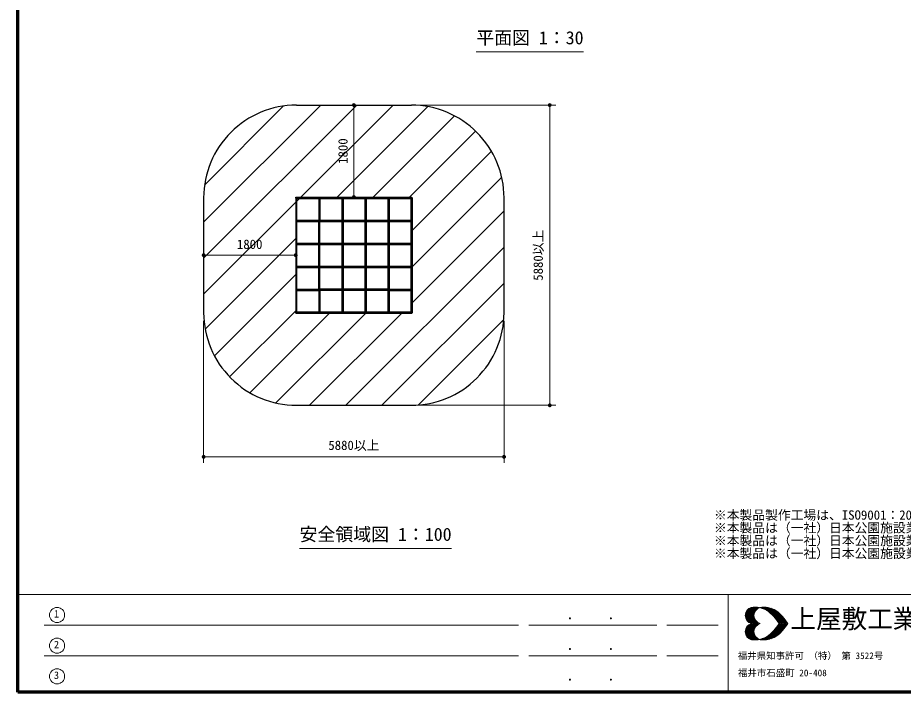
# Model space of a CAD drawing. Units: millimetres on the paper, enlarged 30 times, with parts at other scales. Extents: x 450 to 12150, y 450 to 8460.
# Drawn here: x 450 to 5645, y 450 to 4410 of the extents above; entities that cross this region are included whole.
import ezdxf
from ezdxf.enums import TextEntityAlignment as Align

# ---------------------------------------------------------------- set-up
doc = ezdxf.new("R2010")
doc.units = ezdxf.units.MM
doc.header["$LTSCALE"] = 30
for name, color, linetype, lineweight in [('D-STR-DIM\u3000寸法線、寸法値', 7, 'Continuous', 13), ('D-STR-TXT\u3000文字列', 7, 'Continuous', 13), ('D-STR\u3000構造物外形線', 1, 'Continuous', 25), ('D-TTL', 7, 'Continuous', 70), ('D-TTL-FRAM', 7, 'Continuous', 13), ('D-TTL-TXT', 7, 'Continuous', 13)]:
    doc.layers.add(name, color=color, linetype=linetype, lineweight=lineweight)
doc.styles.add('ＭＳ ゴシック', font='')
doc.styles.get('ＭＳ ゴシック').set_extended_font_data('MS Gothic')

# ---------------------------------------------------------------- blocks, each defined once
blk = doc.blocks.new('filled_dot')
at = {"color": 0, "linetype": 'Continuous', "lineweight": -2, "const_width": 1.25}
blk.add_lwpolyline([(-0.625, 0, 1), (0.625, 0, 1)], format="xyb", close=True, dxfattribs=at)

msp = doc.modelspace()

# ---------------------------------------------------------------- linework, layer by layer
at = {"layer": 'D-STR-DIM\u3000寸法線、寸法値'}
for p, q in [((2316.38, 3897), (2458.13, 3897)), ((2422.13, 3897), (2422.13, 3357)), ((2807.63, 3897), (3607.17, 3897)), ((3571.17, 3897), (3571.17, 2134.5)), ((1540.88, 3121.5), (1540.88, 2979.75)), ((1540.88, 3015.75), (2080.88, 3015.75)), ((1540.88, 2630.25), (1540.88, 1796.12)), ((3303.38, 2630.25), (3303.38, 1796.12)), ((2807.63, 2134.5), (3607.17, 2134.5)), ((1540.88, 1832.12), (3303.38, 1832.12))]:
    msp.add_line(p, q, dxfattribs=at)
at = {"layer": 'D-STR-TXT\u3000文字列'}
for p, q in [((3139.66, 4209.53), (3769.66, 4209.53)), ((2102.9, 1294.77), (2995.4, 1294.77))]:
    msp.add_line(p, q, dxfattribs=at)
at = {"layer": 'D-STR\u3000構造物外形線'}
for p, q in [((1540.88, 2998.25), (2439.63, 3897)), ((1540.88, 3210.38), (2227.5, 3897)), ((2084.63, 3897), (2759.63, 3897)), ((2111.77, 3357), (2651.77, 3897)), ((1546.03, 3427.66), (2010.22, 3891.85)), ((1546.03, 3427.66), (2010.22, 3891.85)), ((2323.9, 3357), (2855.35, 3888.45)), ((2323.9, 3357), (2855.35, 3888.45)), ((2536.03, 3357), (3012.93, 3833.91)), ((2536.03, 3357), (3012.93, 3833.91)), ((2748.16, 3357), (3135.69, 3744.53)), ((2748.16, 3357), (3135.69, 3744.53)), ((2763.38, 3160.09), (3229.38, 3626.09)), ((2763.38, 3160.09), (3229.38, 3626.09)), ((2763.38, 2947.96), (3289.65, 3474.23)), ((2763.38, 2947.96), (3289.65, 3474.23)), ((1540.88, 2786.12), (2111.77, 3357)), ((1540.88, 3353.25), (1540.88, 2678.25)), ((1540.88, 2786.12), (2080.88, 3326.12)), ((2080.88, 3353.25), (2080.88, 2678.25)), ((2084.63, 3357), (2759.63, 3357)), ((2088.38, 2682), (2088.38, 3349.5)), ((2088.38, 3349.5), (2755.88, 3349.5)), ((2215.88, 3349.5), (2215.88, 3222)), ((2223.38, 3349.5), (2223.38, 3222)), ((2350.88, 3349.5), (2350.88, 3222)), ((2358.38, 3349.5), (2358.38, 3222)), ((2485.88, 3349.5), (2485.88, 3222)), ((2493.38, 3349.5), (2493.38, 3222)), ((2620.88, 3349.5), (2620.88, 3222)), ((2628.38, 3349.5), (2628.38, 3222)), ((2755.88, 3349.5), (2755.88, 2682)), ((2763.38, 3353.25), (2763.38, 2678.25)), ((3303.38, 2678.25), (3303.38, 3353.25)), ((2763.38, 2735.82), (3303.38, 3275.82)), ((2763.38, 2735.82), (3303.38, 3275.82)), ((2088.38, 3222), (2215.88, 3222)), ((2219.63, 3222), (2628.38, 3222)), ((2628.38, 3222), (2628.38, 2809.5)), ((2628.38, 3222), (2755.88, 3222)), ((2088.38, 3214.5), (2215.88, 3214.5)), ((2215.88, 2809.5), (2215.88, 3218.25)), ((2223.38, 2817), (2223.38, 3214.5)), ((2223.38, 3214.5), (2620.88, 3214.5)), ((2350.88, 3214.5), (2350.88, 3087)), ((2358.38, 3214.5), (2358.38, 3087)), ((2485.88, 3214.5), (2485.88, 3087)), ((2493.38, 3214.5), (2493.38, 3087)), ((2620.88, 3214.5), (2620.88, 2817)), ((2628.38, 3214.5), (2755.88, 3214.5)), ((1549.43, 2582.53), (2080.88, 3113.98)), ((1549.43, 2582.53), (2080.88, 3113.98)), ((2088.38, 3087), (2215.88, 3087)), ((2088.38, 3079.5), (2215.88, 3079.5)), ((2223.38, 3087), (2620.88, 3087)), ((2223.38, 3079.5), (2620.88, 3079.5)), ((2350.88, 3079.5), (2350.88, 2952)), ((2358.38, 3079.5), (2358.38, 2952)), ((2485.88, 3079.5), (2485.88, 2952)), ((2493.38, 3079.5), (2493.38, 2952)), ((2628.38, 3087), (2755.88, 3087)), ((2628.38, 3079.5), (2755.88, 3079.5)), ((2374.19, 2134.5), (3303.38, 3063.69)), ((2374.19, 2134.5), (3303.38, 3063.69)), ((2088.38, 2952), (2215.88, 2952)), ((2088.38, 2944.5), (2215.88, 2944.5)), ((2223.38, 2952), (2620.88, 2952)), ((2223.38, 2944.5), (2620.88, 2944.5)), ((2350.88, 2944.5), (2350.88, 2817)), ((2358.38, 2944.5), (2358.38, 2817)), ((2485.88, 2944.5), (2485.88, 2817)), ((2493.38, 2944.5), (2493.38, 2817)), ((2628.38, 2952), (2755.88, 2952)), ((2628.38, 2944.5), (2755.88, 2944.5)), ((1603.97, 2424.95), (2080.88, 2901.85)), ((1603.97, 2424.95), (2080.88, 2901.85)), ((2088.38, 2817), (2215.88, 2817)), ((2088.38, 2809.5), (2215.88, 2809.5)), ((2628.38, 2809.5), (2215.88, 2809.5)), ((2215.88, 2809.5), (2215.88, 2682)), ((2620.88, 2817), (2223.38, 2817)), ((2223.38, 2809.5), (2223.38, 2682)), ((2350.88, 2809.5), (2350.88, 2682)), ((2358.38, 2809.5), (2358.38, 2682)), ((2485.88, 2809.5), (2485.88, 2682)), ((2493.38, 2809.5), (2493.38, 2682)), ((2586.32, 2134.5), (3303.38, 2851.56)), ((2586.32, 2134.5), (3303.38, 2851.56)), ((2620.88, 2809.5), (2620.88, 2682)), ((2628.38, 2817), (2755.88, 2817)), ((2628.38, 2809.5), (2755.88, 2809.5)), ((2628.38, 2809.5), (2628.38, 2682)), ((1693.35, 2302.19), (2080.88, 2689.72)), ((1693.35, 2302.19), (2080.88, 2689.72)), ((1811.79, 2208.5), (2277.79, 2674.5)), ((1811.79, 2208.5), (2277.79, 2674.5)), ((1963.65, 2148.23), (2489.93, 2674.5)), ((1963.65, 2148.23), (2489.93, 2674.5)), ((2759.63, 2674.5), (2084.63, 2674.5)), ((2755.88, 2682), (2088.38, 2682)), ((2162.06, 2134.5), (2702.06, 2674.5)), ((2162.06, 2134.5), (2702.06, 2674.5)), ((2799.96, 2136.01), (3301.87, 2637.92)), ((2799.96, 2136.01), (3301.87, 2637.92)), ((2084.63, 2134.5), (2759.63, 2134.5))]:
    msp.add_line(p, q, dxfattribs=at)
for centre in [(2084.63, 3353.25), (2759.63, 3353.25), (2219.63, 3218.25), (2624.63, 3218.25), (2219.63, 2813.25), (2624.63, 2813.25), (2084.63, 2678.25), (2759.63, 2678.25)]:
    msp.add_circle(centre, 3.75, dxfattribs=at)
for centre, start, end in [((2084.63, 3357), 90, 135.28135), ((2759.63, 3357), 44.71865, 90), ((2080.88, 3353.25), 134.71865, 180), ((2763.38, 3353.25), 0, 45.28135), ((2080.88, 2678.25), 180, 225.28135), ((2763.38, 2678.25), 314.71865, 0), ((2084.63, 2674.5), 224.71865, 270), ((2759.63, 2674.5), 270, 315.28135)]:
    msp.add_arc(centre, 540, start, end, dxfattribs=at)
at = {"layer": 'D-TTL'}
msp.add_lwpolyline([(450, 450), (450, 8460), (12150, 8460), (12150, 450)], close=True, dxfattribs=at)
at = {"layer": 'D-TTL-FRAM'}
for p, q in [((450, 1023.66), (12150, 1023.66)), ((4618.84, 1023.66), (4618.84, 450)), ((3388.84, 843.66), (605.1, 843.66)), ((4198.84, 843.66), (3448.84, 843.66)), ((4258.84, 843.66), (4558.84, 843.66)), ((3388.84, 663.66), (605.1, 663.66)), ((4198.84, 663.66), (3448.84, 663.66)), ((4258.84, 663.66), (4558.84, 663.66))]:
    msp.add_line(p, q, dxfattribs=at)
at = {"layer": 'D-TTL-TXT'}
for p, q in [((4718.09, 901.17), (4766.22, 949.3)), ((4718.72, 894.3), (4773.72, 949.3)), ((4718.72, 908.67), (4758.72, 948.67)), ((4719.97, 888.67), (4780.59, 949.3)), ((4721.22, 883.05), (4786.84, 948.67)), ((4721.84, 918.67), (4748.72, 946.17)), ((4723.72, 878.67), (4793.72, 948.05)), ((4733.09, 936.17), (4769.34, 899.92)), ((4736.84, 939.3), (4769.34, 906.8)), ((4741.22, 941.8), (4770.59, 912.42)), ((4745.59, 944.92), (4772.47, 918.05)), ((4750.59, 946.8), (4774.34, 923.05)), ((4756.22, 948.67), (4776.84, 927.42)), ((4762.47, 949.3), (4779.97, 931.17)), ((4769.34, 949.3), (4783.09, 935.55)), ((4776.22, 949.3), (4786.84, 938.67)), ((4783.72, 949.3), (4791.22, 941.8)), ((4791.22, 948.67), (4795.59, 944.3)), ((4797.46, 944.92), (4799.34, 947.42)), ((4799.96, 946.8), (4800.59, 946.8)), ((4804.96, 946.17), (4808.09, 948.67)), ((4805.59, 948.67), (4808.71, 944.92)), ((4810.59, 944.3), (4815.59, 949.3)), ((4812.46, 948.67), (4819.34, 941.8)), ((4816.21, 943.05), (4823.09, 949.3)), ((4819.34, 948.67), (4829.96, 938.05)), ((4821.84, 941.17), (4829.96, 949.3)), ((4826.21, 949.3), (4844.34, 930.55)), ((4826.84, 939.3), (4836.84, 949.3)), ((4831.84, 936.8), (4843.09, 948.05)), ((4833.09, 948.67), (4928.71, 853.67)), ((4836.21, 934.3), (4848.71, 947.42)), ((4840.59, 948.67), (4935.59, 853.67)), ((4841.21, 932.42), (4854.96, 946.17)), ((4845.59, 929.3), (4860.59, 944.92)), ((4848.71, 947.42), (4942.46, 853.67)), ((4849.34, 926.8), (4866.21, 943.05)), ((4853.71, 923.67), (4871.84, 941.8)), ((4857.46, 946.17), (4949.96, 853.67)), ((4857.46, 920.55), (4876.84, 939.3)), ((4861.84, 917.42), (4881.84, 937.42)), ((4865.59, 914.3), (4886.21, 935.55)), ((4867.46, 943.05), (4956.84, 853.67)), ((4878.09, 939.3), (4963.71, 853.67)), ((4718.09, 901.8), (4766.22, 853.67)), ((4718.72, 908.05), (4773.72, 853.67)), ((4718.72, 893.67), (4759.34, 853.67)), ((4719.97, 913.67), (4780.59, 853.67)), ((4721.22, 884.92), (4750.59, 854.92)), ((4721.84, 919.3), (4787.47, 853.67)), ((4724.34, 923.67), (4794.34, 853.67)), ((4726.22, 928.67), (4773.09, 882.42)), ((4726.22, 873.67), (4774.34, 921.8)), ((4729.34, 869.92), (4770.59, 911.17)), ((4729.97, 932.42), (4769.97, 892.42)), ((4732.47, 866.17), (4769.34, 903.05)), ((4736.22, 863.05), (4769.34, 896.17)), ((4740.59, 859.92), (4771.22, 890.55)), ((4744.97, 857.42), (4772.47, 884.92)), ((4869.34, 911.17), (4891.21, 933.05)), ((4872.46, 907.42), (4895.59, 930.55)), ((4876.21, 904.3), (4899.96, 927.42)), ((4879.96, 900.55), (4903.71, 924.92)), ((4883.09, 896.8), (4908.09, 921.8)), ((4886.84, 893.05), (4911.84, 918.05)), ((4889.96, 889.3), (4915.59, 914.92)), ((4891.84, 932.42), (4960.59, 864.3)), ((4893.09, 885.55), (4919.34, 911.8)), ((4896.21, 881.8), (4923.09, 908.67)), ((4899.34, 878.05), (4926.84, 904.92)), ((4902.46, 873.67), (4930.59, 901.17)), ((4905.59, 869.92), (4933.71, 898.05)), ((4908.09, 865.55), (4936.84, 894.3)), ((4911.21, 861.17), (4940.59, 890.55)), ((4913.71, 856.8), (4943.71, 886.8)), ((4920.59, 911.17), (4937.46, 893.67)), ((4718.09, 804.92), (4766.22, 853.05)), ((4718.72, 798.67), (4773.72, 853.05)), ((4718.72, 813.05), (4759.34, 853.05)), ((4719.97, 793.05), (4780.59, 853.05)), ((4721.22, 821.8), (4750.59, 851.8)), ((4721.84, 787.42), (4787.47, 853.05)), ((4724.34, 783.05), (4794.34, 853.05)), ((4726.22, 833.05), (4774.34, 784.92)), ((4729.34, 836.8), (4770.59, 795.55)), ((4732.47, 840.55), (4769.34, 803.67)), ((4736.22, 843.67), (4769.34, 810.55)), ((4740.59, 846.8), (4771.22, 816.17)), ((4744.97, 849.3), (4772.47, 821.8)), ((4749.97, 854.92), (4774.34, 879.92)), ((4749.97, 851.8), (4774.34, 826.8)), ((4754.97, 853.67), (4776.84, 874.92)), ((4754.97, 853.05), (4776.84, 831.8)), ((4762.47, 853.67), (4779.97, 871.17)), ((4762.47, 853.05), (4779.97, 835.55)), ((4769.34, 853.67), (4783.09, 867.42)), ((4769.34, 853.05), (4783.09, 839.3)), ((4776.22, 853.67), (4786.22, 863.67)), ((4776.22, 853.05), (4786.22, 843.05)), ((4783.09, 853.67), (4790.59, 860.55)), ((4783.09, 853.05), (4790.59, 846.17)), ((4790.59, 853.67), (4794.97, 858.05)), ((4790.59, 853.05), (4794.97, 848.67)), ((4797.46, 853.67), (4799.96, 855.55)), ((4797.46, 853.05), (4799.96, 851.17)), ((4799.34, 855.55), (4801.84, 853.67)), ((4799.34, 851.17), (4801.84, 853.05)), ((4804.34, 853.67), (4804.96, 853.67)), ((4804.34, 853.05), (4804.96, 853.05)), ((4833.09, 758.05), (4928.71, 853.05)), ((4840.59, 758.05), (4935.59, 853.05)), ((4848.71, 759.3), (4942.46, 853.05)), ((4857.46, 760.55), (4949.96, 853.05)), ((4867.46, 763.67), (4956.84, 853.05)), ((4878.09, 767.42), (4963.71, 853.05)), ((4891.84, 774.3), (4960.59, 842.42)), ((4902.46, 833.05), (4930.59, 805.55)), ((4905.59, 869.3), (4921.21, 853.67)), ((4905.59, 837.42), (4921.21, 853.05)), ((4905.59, 836.8), (4933.71, 808.67)), ((4908.09, 841.17), (4936.84, 812.42)), ((4911.21, 845.55), (4940.59, 816.17)), ((4913.71, 849.92), (4943.71, 819.92)), ((4917.46, 853.67), (4946.84, 883.05)), ((4917.46, 853.05), (4946.84, 823.67)), ((4924.34, 853.67), (4949.96, 878.67)), ((4924.34, 853.05), (4949.96, 828.05)), ((4931.84, 853.67), (4953.09, 874.92)), ((4931.84, 853.05), (4953.09, 831.8)), ((4938.71, 853.67), (4956.21, 870.55)), ((4938.71, 853.05), (4956.21, 836.17)), ((4945.59, 853.67), (4958.71, 866.8)), ((4945.59, 853.05), (4958.71, 839.92)), ((4952.46, 853.67), (4961.84, 862.42)), ((4952.46, 853.05), (4961.84, 844.3)), ((4959.96, 853.67), (4964.34, 858.05)), ((4959.96, 853.05), (4964.34, 848.67)), ((4966.84, 853.67), (4967.46, 853.67)), ((4966.84, 853.05), (4967.46, 853.05)), ((4718.09, 805.55), (4766.22, 757.43)), ((4718.72, 812.42), (4773.72, 757.43)), ((4718.72, 798.05), (4758.72, 758.05)), ((4719.97, 818.05), (4780.59, 757.43)), ((4721.22, 823.67), (4786.84, 758.05)), ((4721.84, 788.05), (4748.72, 760.55)), ((4723.72, 828.05), (4793.72, 758.68)), ((4726.22, 778.05), (4773.09, 824.3)), ((4729.97, 774.3), (4769.97, 814.3)), ((4733.09, 770.55), (4769.34, 806.8)), ((4736.84, 767.42), (4769.34, 799.92)), ((4741.22, 764.92), (4770.59, 794.3)), ((4745.59, 761.8), (4772.47, 788.67)), ((4750.59, 759.92), (4774.34, 783.67)), ((4849.34, 779.92), (4866.21, 763.67)), ((4853.71, 783.05), (4871.84, 764.92)), ((4857.46, 786.17), (4876.84, 767.42)), ((4861.84, 789.3), (4881.84, 769.3)), ((4865.59, 792.42), (4886.21, 771.17)), ((4869.34, 795.55), (4891.21, 773.67)), ((4872.46, 799.3), (4895.59, 776.17)), ((4876.21, 802.42), (4899.96, 779.3)), ((4879.96, 806.17), (4903.71, 781.8)), ((4883.09, 809.92), (4908.09, 784.92)), ((4886.84, 813.67), (4911.84, 788.67)), ((4889.96, 817.42), (4915.59, 791.8)), ((4893.09, 821.17), (4919.34, 794.92)), ((4896.21, 824.92), (4923.09, 798.05)), ((4899.34, 828.67), (4926.84, 801.8)), ((4920.59, 795.55), (4937.46, 813.05)), ((4756.22, 758.05), (4776.84, 779.3)), ((4762.47, 757.43), (4779.97, 775.55)), ((4769.34, 757.43), (4783.09, 771.17)), ((4776.22, 757.43), (4786.84, 768.05)), ((4783.72, 757.43), (4791.22, 764.92)), ((4791.22, 758.05), (4795.59, 762.42)), ((4797.46, 761.8), (4799.34, 759.3)), ((4799.96, 759.92), (4800.59, 759.92)), ((4804.96, 760.55), (4808.09, 758.05)), ((4805.59, 758.05), (4808.71, 761.8)), ((4810.59, 762.42), (4815.59, 757.43)), ((4812.46, 758.05), (4819.34, 764.92)), ((4816.21, 763.67), (4823.09, 757.43)), ((4819.34, 758.05), (4829.96, 768.67)), ((4821.84, 765.55), (4829.96, 757.43)), ((4826.21, 757.43), (4844.34, 776.17)), ((4826.84, 767.42), (4836.84, 757.43)), ((4831.84, 769.92), (4843.09, 758.68)), ((4836.21, 772.42), (4848.71, 759.3)), ((4841.21, 774.3), (4854.96, 760.55)), ((4845.59, 777.42), (4860.59, 761.8))]:
    msp.add_line(p, q, dxfattribs=at)
for centre in [(680.98, 903.79), (680.98, 723.79), (680.98, 543.79)]:
    msp.add_circle(centre, 44.42, dxfattribs=at)
for centre, radius, start, end in [((4767.33, 901.04), 49.18, 105.2024, 254.7976), ((4773.56, 808.83), 140.97, 58.71735, 97.79751), ((4818.68, 901.04), 49.18, 105.2024, 254.7976), ((4824.91, 808.83), 140.97, 58.71735, 97.79751), ((4700.99, 725.76), 250.36, 30.69974, 54.3922), ((4752.34, 725.76), 250.36, 30.69974, 54.3922), ((4767.33, 806.12), 49.18, 105.2024, 254.7976), ((4818.68, 806.12), 49.18, 105.2024, 254.7976), ((4700.99, 981.4), 250.36, 305.6078, 329.30026), ((4752.34, 981.4), 250.36, 305.6078, 329.30026), ((4773.56, 898.33), 140.97, 262.20249, 301.28265), ((4824.91, 898.33), 140.97, 262.20249, 301.28265)]:
    msp.add_arc(centre, radius, start, end, dxfattribs=at)

# ---------------------------------------------------------------- block references
at = {"layer": 'D-STR-DIM\u3000寸法線、寸法値', "xscale": 9, "yscale": 9}
for p, rotation in [((2422.13, 3897), 270), ((3571.17, 3897), 270), ((2422.13, 3357), 90), ((2080.88, 3015.75), 180), ((3571.17, 2134.5), 90), ((3303.38, 1832.12), 180)]:
    msp.add_blockref('filled_dot', p, dxfattribs=dict(at, rotation=rotation))
for p in [(1540.88, 3015.75), (1540.88, 1832.12)]:
    msp.add_blockref('filled_dot', p, dxfattribs=at)

# ---------------------------------------------------------------- texts
at = {"layer": 'D-STR-DIM\u3000寸法線、寸法値', "style": 'ＭＳ ゴシック'}
for s, p in [('1800', (2357.99, 3627)), ('5880以上', (3503.23, 3015.75))]:
    msp.add_text(s, height=54.99, rotation=90, dxfattribs=at).set_placement(p, align=Align.MIDDLE_CENTER)
for s, p in [('1800', (1810.88, 3079.89)), ('5880以上', (2422.13, 1900.06))]:
    msp.add_text(s, height=54.99, dxfattribs=at).set_placement(p, align=Align.MIDDLE_CENTER)
at = {"layer": 'D-STR-TXT\u3000文字列', "style": 'ＭＳ ゴシック'}
for s, p in [('平面図 1：30', (3769.66, 4230.53)), ('安全領域図 1：100', (2995.4, 1315.77))]:
    msp.add_text(s, height=76.98, dxfattribs=at).set_placement(p, align=Align.BOTTOM_RIGHT)
for s, p in [('※本製品製作工場は、ISO9001：2015認証工場であること。', (4534.66, 1446.68)), ('※本製品は（一社）日本公園施設業協会賠償責任保険\u3000加入製品とする。\u3000', (4534.66, 1371.68)), ('※本製品は（一社）日本公園施設業協会JPFA-SP-S:2024に準拠する。', (4534.66, 1296.68)), ('※本製品は（一社）日本公園施設業協会SP表示認定企業の製品とする。', (4534.66, 1221.68))]:
    msp.add_text(s, height=54.99, dxfattribs=at).set_placement(p, align=Align.BOTTOM_LEFT)
at = {"layer": 'D-TTL-FRAM', "style": 'ＭＳ ゴシック'}
for p in [(3667.49, 859.26), (3907.49, 859.26), (3667.49, 679.26), (3907.49, 679.26), (3667.49, 499.26), (3907.49, 499.26)]:
    msp.add_text('.', height=65.98, dxfattribs=at).set_placement(p, align=Align.BOTTOM_LEFT)
at = {"layer": 'D-TTL-TXT', "style": 'ＭＳ ゴシック'}
for s, height, p in [('上屋敷工業株式会社', 110, (4983.4, 793.23)), ('1', 43.99, (662.65, 875.28)), ('2', 43.99, (662.65, 695.28)), ('福井県知事許可 （特） 第 3522号', 39.59, (4674.44, 632.97)), ('3', 43.99, (662.65, 515.28)), ('福井市石盛町 20-408', 39.59, (4675.54, 532.22))]:
    msp.add_text(s, height=height, dxfattribs=at).set_placement(p, align=Align.BOTTOM_LEFT)

doc.saveas('drawing.dxf')
